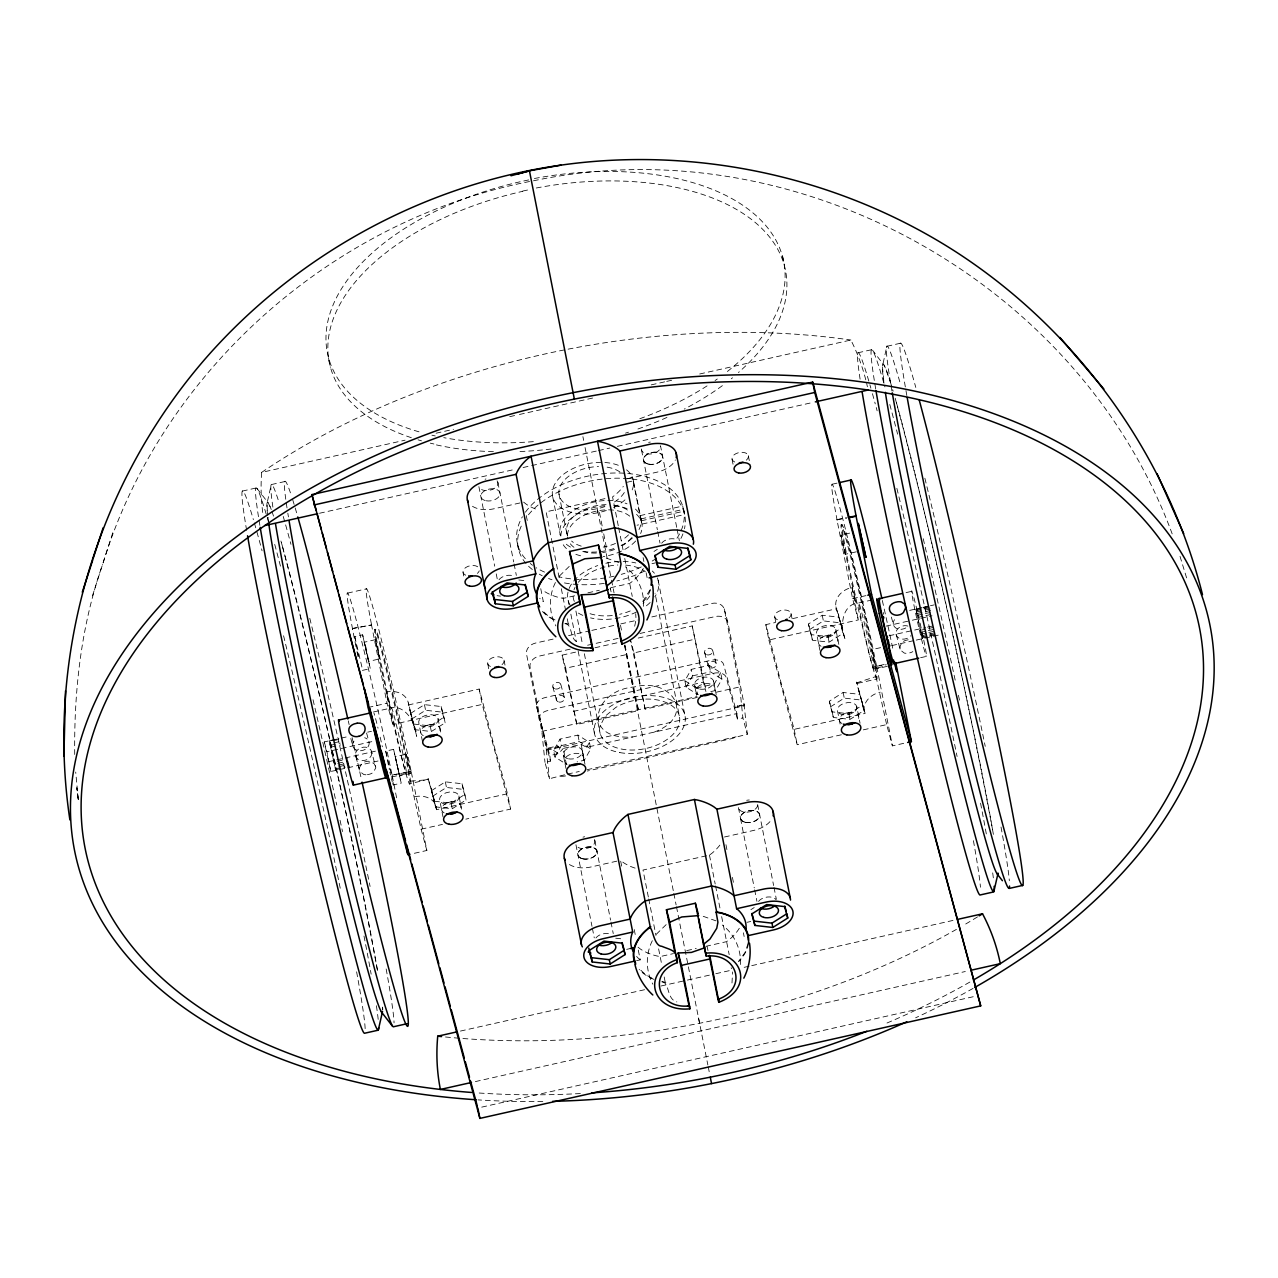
<?xml version="1.0" encoding="UTF-8"?>
<svg xmlns="http://www.w3.org/2000/svg" width="1278" height="1278" viewBox="0 0 1278 1278"><rect width="100%" height="100%" fill="white"/><g stroke="black" fill="none" stroke-linecap="round" stroke-linejoin="round"><path stroke-width="0.75" stroke-dasharray="5 3.75" d="M74.715 754.499C73.948 690.296 81.249 625.341 102.544 564.509M410.573 711.239L410.526 712.836L408.321 702.932A19.458 15.432 -15.1 0 0 386.339 692.053L392.777 724.498L482.221 704.402L510.561 809.102L465.831 819.15M431.453 788.446L431.421 790.06L428.066 778.318L436.549 809.693L507.51 793.75L510.561 809.102M643.441 606.315C644.623 591.219 637.402 575.883 625.357 566.793M740.361 964.523C741.528 949.426 734.307 934.09 722.278 925M409.966 710.025L416.708 736.352L408.321 702.932M436.549 809.693L430.862 787.248M413.513 722.118L413.401 723.476L412.842 720.664M434.408 799.325L434.296 800.699L433.737 797.887M838.847 616.619L838.288 613.807L842.937 633.409L829.118 642.163L812.425 640.278L808.431 624.015L822.249 615.261L838.943 617.162L845.285 640.07L835.94 606.858A19.458 15.432 -15.1 0 1 851.915 587.449L856.148 603.088C842.362 606.842 840.86 623.824 843.688 635.533M859.727 693.842L859.183 691.031L863.832 710.632L850.014 719.386L833.32 717.485L829.326 701.239L843.145 692.484L859.838 694.369L865.126 713.412L794.165 729.355L785.123 696.542A79.22 2.636 77.3 0 1 775.826 662.212L765.841 624.638L775.426 622.482M368.543 661.381L364.214 642.243L375.381 639.671L379.662 658.889L368.543 661.381L362.617 634.831L354.757 636.588L357.345 650.774M362.617 634.831L370.253 668.634L365.875 646.844M392.809 783.702L393.368 784.916L401.228 783.158L393.592 749.355L385.732 751.113L389.263 769.5M393.592 749.355L401.228 783.158M731.99 982.974L732.598 971.935M748.093 943.452L745.026 952.573L738.572 961.375M103.055 563.023C162.146 370.253 333.941 219.129 531.52 181.141M92.463 595.82L112.783 532.734M634.671 626.22L636.061 619.59L635.693 613.728M555.419 582.512C548.597 595.995 548.725 612.657 555.93 625.964M650.087 589.813L641.652 603.168M652.323 940.72C645.502 954.219 645.646 970.865 652.834 984.188M409.487 784.005A79.22 2.636 77.3 0 0 386.18 669.352A79.22 2.636 77.3 0 0 380.924 666.796A79.22 2.636 77.3 0 0 409.487 784.005L428.897 778.973M859.072 692.388L856.643 682.037L865.126 713.412M564.572 774.803L549.428 778.749L544.987 762.359L550.419 761.145L536.536 706.414A11.119 6.773 -11.2 0 1 545.61 697.437L710.983 660.279A11.119 6.773 -11.2 0 1 723.588 664.384L736.895 713.539L586.682 747.295L581.155 744.403L563.263 748.413L566.394 764.292L554.924 756.959L553.646 750.474L560.052 739.099L577.944 735.09L589.43 742.422L590.708 748.924L584.286 760.282L577.129 761.88M554.924 756.959L561.346 745.601L560.052 739.099M586.682 747.295L589.43 742.422M684.88 680.727L696.35 688.059L697.628 694.561L686.158 687.213L684.88 680.727L691.286 669.368L709.178 665.343L720.664 672.675L721.942 679.177L715.52 690.535L710.153 691.733M686.158 687.213L692.58 675.854L691.286 669.368M720.664 672.675L714.242 684.049L696.35 688.059M736.895 706.606L744.004 704.082L744.243 704.961L736.895 706.606L737.917 707.277L737.518 705.536M364.214 642.243L365.604 646.908M375.381 639.671L379.662 658.889M395.253 756.688L399.535 775.906L410.637 773.414L408.96 764.356L406.372 754.18L395.253 756.688L399.535 775.906M406.324 754.26L410.637 773.414M856.34 551.808L845.221 554.301L842.633 544.124L840.956 535.083L852.059 532.575M845.221 554.301L840.956 535.083M887.315 666.317L876.213 668.825L873.609 658.649L871.931 649.591L883.05 647.099M876.213 668.825L871.931 649.591M557.655 745.953L558.758 746.624L558.055 747.678L557.655 745.953L546.121 748.541L549.428 778.749M559.413 576.027L569.7 565.962M656.333 934.234L666.621 924.17M550.419 761.145L549.844 755.57L558.55 753.605L563.263 748.413M732.55 377.761L731.32 378.767M648.345 896.964L643.01 870.046L709.466 855.11L712.165 853.081A58.373 35.544 -11.2 0 0 720.233 844.614M654.001 551.441L657.307 549.348M410.637 713.38L424.456 704.641L441.15 706.526L444.025 717.166L445.143 722.789L431.325 731.527L414.631 729.642L410.637 713.38L414.631 729.642M411.756 719.003L425.574 710.264L442.268 712.15L445.143 722.789M413.513 724.019L430.207 725.904L444.025 717.166M431.533 790.603L445.351 781.848L462.045 783.749L464.92 794.373L466.039 799.996L452.22 808.75L435.51 806.865L431.533 790.603L435.51 806.865M432.635 796.226L446.469 787.472L463.163 789.373L466.039 799.996M434.408 801.226L451.102 803.127L464.92 794.373M809.549 629.639L823.367 620.9L840.061 622.785M808.431 624.015L811.306 634.655L828 636.54L841.835 627.786M830.428 706.862L844.263 698.107L860.957 700.009M829.326 701.239L832.202 711.862L848.896 713.763L862.714 705.009M750.905 909.648L754.212 907.556M744.004 704.082L747.31 734.291L735.265 737.278A11.119 6.773 -11.2 0 1 731.256 738.7L587.289 771.049M856.5 682.899L876.005 676.525L875.765 674.353A79.22 2.636 77.3 0 0 857.586 585.739A79.22 2.636 77.3 0 0 841.1 524.811A79.22 2.636 77.3 0 0 854.471 595.612L856.148 603.088M654.256 732.086C697.453 715.776 671.365 676.973 634.271 686.989C592.545 690.056 580.851 740.617 632.578 736.975M824.757 635.981L828.511 635.15M845.637 713.204L849.391 712.357M426.964 725.361L430.718 724.514M447.843 802.568L451.597 801.737M262.709 512.462A309.308 245.184 -15.1 0 1 261.639 472.397L405.062 440.175M436.086 433.21L453.53 429.296M509.73 416.66L515.545 415.35M519.427 414.487L593.088 397.937M651.221 384.87L664.8 381.818M666.733 381.387L672.548 380.077M699.689 373.991L850.876 340.028A309.308 245.184 -15.1 0 1 867.411 386.787M242.405 491.071L255.967 488.02M284.85 481.534L271.287 484.586L267.022 503.356L267.437 513.277M857.921 352.792L871.484 349.741M900.367 343.255L886.82 346.306L882.411 366.562L884.072 383.799A261.319 8.674 77.3 0 1 890.143 381.275L884.552 365.955L872.555 350.22M319.516 513.261L515.561 469.218M523.101 467.524L596.634 451.006M598.519 450.591L609.83 448.051M617.37 446.357L813.415 402.314M627.594 478.675L632.498 477.573L641.077 520.833M519.954 502.957L494.251 508.724A23.627 14.377 -11.2 0 1 471.662 505.753M627.514 478.787L656.892 472.189A23.627 14.377 -11.2 0 0 675.375 459.984M626.843 482.317L633.393 480.832L641.955 524.108M604.957 498.612L546.105 511.839L559.429 579.142M640.038 515.641L682.724 506.056L683.746 511.248L637.802 521.568M640.933 518.916L683.602 509.331L684.641 514.523L637.051 525.21M347.6 593.088L366.562 588.838M832.138 484.234L837.825 482.956M352.408 628.536L371.578 624.974L352.408 628.536L356.594 649.719M765.841 624.638L768.877 640.006L858.337 619.91L852.586 598.647L836.946 519.667L846.435 517.542M836.946 519.667L846.627 518.245M651.988 563.678L655.662 562.847M374.901 629.431L375.716 629.255M841.291 524.667L842.106 524.475M574.621 595.804L563.231 598.376L559.812 597.721A58.373 35.544 -11.2 0 1 543.533 590.851M587.912 592.832L599.318 590.26M610.708 587.704L629.687 583.439L632.386 581.41A58.373 35.544 -11.2 0 0 643.297 568.438M362.393 670.391L370.253 668.634M564.956 623.68C573.327 624.255 568.918 639.671 578.535 642.626M553.086 639.112L535.658 643.026A11.119 8.818 -15.1 0 0 526.536 654.112L541.84 731.399L544.987 762.359M568.582 635.629L589.877 630.837M591.81 630.405L618.919 624.319M620.852 623.888L638.281 619.974M651.844 616.923L711.862 603.44A11.119 8.818 -15.1 0 1 724.418 609.654L739.722 686.941L742.885 717.916L747.31 734.291M570.18 649.144L539.204 656.109A11.119 8.818 -15.1 0 0 530.066 667.196L546.345 749.403L558.758 746.624M587.608 645.23L618.584 638.281M639.895 633.489L715.408 616.523A11.119 8.818 -15.1 0 1 727.965 622.737L744.243 704.961M624.942 645.007L638.617 710.6L576.809 724.498L562.128 655.151L577.576 651.684M594.957 647.77L618.137 642.562M638.169 638.073L692.245 625.916L706.159 691.382M368.048 707.501L387.01 703.235L392.777 724.498M852.586 598.647L867.762 595.229M562.128 655.151L565.675 668.234L627.482 654.352M697.277 697.437L645.118 709.146L630.437 639.799L633.984 652.898L695.791 639.016M373.464 711.974L391.627 707.9M858.832 602.944L869.727 600.484M906.054 592.609L911.805 591.331M408.225 704.993L479.186 689.05L489.17 726.607A79.22 2.636 77.3 0 0 498.468 760.937L507.51 793.75M792.695 618.616L836.802 608.695M336.529 770.314L330.778 771.433L324.277 741.911L339.373 738.508M341.258 738.093L348.814 736.4M367.681 732.15L371.467 731.304M909.68 610.389L921.598 607.721M922.892 607.433L929.346 605.98L923.627 607.433M930.448 605.724L934.218 604.877M329.245 740.968L335.747 770.49L329.149 740.809L338.926 738.796M915.879 609.175L922.381 638.712L915.783 609.015L921.678 607.881M333.334 740.681L339.133 739.387M916.086 609.766L921.901 608.456M923.834 608.024L929.633 606.731M916.374 610.708L922.189 609.398M924.122 608.967L929.921 607.657M333.973 742.885L339.772 741.575M916.725 611.97L930.272 608.919M330.507 745.314L340.188 743.141M917.141 613.52L930.688 610.469M330.954 747.119L340.635 744.946M917.588 615.325L923.403 614.031M925.336 613.584L931.151 612.29M918.083 617.354L923.898 616.044M925.831 615.613L931.646 614.303M330.858 771.592L326.928 751.72L374.119 741.128M885.91 626.14L910.447 620.629M912.332 620.213L931.997 615.788M692.58 675.854L710.472 671.829L721.942 679.177M328.206 761.784L343.303 758.381M345.204 757.966L375.397 751.176M889.073 635.773L925.528 627.594M927.461 627.147L934.378 625.597M337.312 761.305L343.127 759.995M920.08 630.389L933.627 627.338M337.807 763.317L343.622 762.023M920.575 632.402L926.374 631.092M928.307 630.661L934.122 629.351M573.263 711.399L635.07 697.516L638.617 710.6M641.572 696.063L703.379 682.164L705.919 691.526M338.271 765.123L346.018 763.397M921.023 634.207L926.838 632.898M928.771 632.466L934.585 631.172M338.686 766.688L344.485 765.378M921.438 635.757L927.253 634.463M929.186 634.032L934.985 632.722M335.156 768.813L344.836 766.64M921.789 637.019L927.604 635.725M929.537 635.278L935.336 633.984M335.443 769.755L345.124 767.583M922.077 637.962L927.876 636.652M929.825 636.22L935.624 634.91M339.533 769.468L345.427 768.318M347.856 767.774L378.048 761.001M891.74 645.598L914.377 640.502M916.278 640.086L940.816 634.575M541.84 731.399L697.037 696.526M716.447 692.165L739.722 686.941M352.6 629.239L352.201 627.178A125.1 4.154 77.3 0 1 355.619 617.769A125.1 4.154 77.3 0 1 391.547 772.615L392.058 775.059L411.212 771.513L426.852 850.477L407.874 854.742M837.138 520.386L836.755 518.325A125.1 4.154 77.3 0 1 840.157 508.916A125.1 4.154 77.3 0 1 876.101 663.761L876.596 666.205L884.184 664.496M392.058 775.059L411.212 771.513M876.596 666.205L886.277 664.784M920.623 657.691L926.358 656.413A33.356 1.102 77.3 0 0 916.55 608.136A33.356 1.102 77.3 0 0 914.329 607.05A33.356 1.102 77.3 0 0 926.358 656.413M391.739 776.96L406.26 773.701A33.771 1.118 77.3 0 0 396.659 726.016A33.771 1.118 77.3 0 0 393.928 722.677A33.771 1.118 77.3 0 0 406.26 773.701M873.449 668.745A33.771 1.118 77.3 0 0 863.848 621.06A33.771 1.118 77.3 0 0 861.116 617.721A33.771 1.118 77.3 0 0 873.449 668.745L886.165 665.886M561.346 745.601L579.238 741.575L590.708 748.924M546.521 750.282L744.403 705.823M857.666 683.331L876.692 679.049A79.22 2.636 77.3 0 0 853.369 564.397A79.22 2.636 77.3 0 0 848.129 561.841A79.22 2.636 77.3 0 0 876.692 679.049M539.108 719.386A11.119 6.773 -11.2 0 1 548.182 710.408L713.539 673.266A11.119 6.773 -11.2 0 1 726.16 677.372L737.454 719.131L742.885 717.916M567.576 774.101L579.254 771.481M587.033 769.723L736.08 736.815M416.069 731.591C413.273 719.881 404.679 705.2 390.573 707.677L388.911 700.216A79.22 2.636 77.3 0 1 375.524 629.399A79.22 2.636 77.3 0 1 392.011 690.328A79.22 2.636 77.3 0 1 410.206 778.941L421.101 829.198L442.492 824.406M768.877 640.006L797.2 744.707L841.93 734.658M863.321 729.85L886.66 724.61L892.411 745.873L907.604 742.47M616.859 861.164L591.155 866.947A23.627 14.377 -11.2 0 1 568.566 863.96M724.434 837.01L753.796 830.396A23.627 14.377 -11.2 0 0 770.89 820.476M626.651 949.362L630.326 948.532M747.071 922.301L750.745 921.486M636.572 960.689L640.23 959.858L637.658 946.886L640.438 949.059A58.373 35.544 -11.2 0 0 656.732 955.928L660.151 956.583L673.442 953.596M686.733 950.608L696.222 948.484M705.712 946.343L726.607 941.646L729.307 939.618A58.373 35.544 -11.2 0 0 740.218 926.646M661.86 981.887C669.88 982.031 666.269 999.172 676.861 1001.936M460.431 1031.074L647.706 989.012M660.95 986.025L685.535 980.514M687.436 980.082L710.137 974.986M715.808 973.708L730.936 970.306M744.179 967.334L749.851 966.056M751.752 965.641L956.04 919.745M475.368 1081.587L965.305 971.52M481.726 1107.131L976.696 995.945M522.654 191.077L530.53 189.384M528.661 179.926L520.769 181.62A233.123 129.813 -11.4 0 0 333.398 370.604A233.027 130.1 -11.3 0 0 421.452 432.523M533.469 180.805C796.897 124.877 1080.932 283.077 1172.98 536.057M367.409 774.676L369.949 774.101A8.227 5.272 -14.2 0 0 373.288 772.359L375.812 767.774L371.435 751.049A8.339 6.614 -15.1 0 0 363.607 747.167L361.051 747.742A8.339 6.614 -15.1 0 0 355.364 754.659L359.741 771.385L363.735 774.5A8.227 5.272 -14.2 0 0 367.361 774.692M410.446 781.114L428.497 779.74M560.659 776.225L561.601 776.289A11.119 6.773 -11.2 0 0 565.898 775.858M518.82 579.988L524.22 580.595L524.779 583.487M615.724 938.196L621.124 938.803M565.132 623.472L568.95 624.207M662.036 981.68L665.87 982.415M679.289 715.664C675.774 704.402 662.819 700.136 652.163 699.258A40.592 24.713 -11.2 0 0 615.804 707.421L604.925 716.399L599.893 726.527A40.592 24.713 -11.2 0 0 600.133 733.444C603.695 744.723 616.571 748.972 627.274 749.851A40.592 24.713 -11.2 0 0 663.633 741.687C672.579 736.543 681.989 726.878 679.289 715.664L655.039 593.2M606.299 558.103L619.031 562.639M703.219 916.31L715.952 920.847M555.035 619.958L548.949 616.651L541.568 609.862M651.956 978.181L645.853 974.858L638.489 968.069M553.646 750.474L558.55 753.605M523.613 502.126L526.392 504.315A58.373 35.544 -11.2 0 0 536.664 509.395M640.23 959.858L638.92 958.82A58.389 35.544 -11.2 0 1 635.597 955.209M257.038 488.5L268.316 503.005L270.904 508.596M324.277 741.911L326.928 751.72M354.757 636.588L362.009 667.451M385.732 751.113L392.458 779.117M731.16 967.75L731.511 968.724M1180.025 556.377L1187.438 580.643M890.143 381.275L893.13 391.148M907.891 626.108A8.339 6.614 -15.1 0 0 904.153 625.725L901.597 626.3A8.339 6.614 -15.1 0 0 895.91 633.217L900.287 649.943L904.281 653.058A8.227 5.272 -14.2 0 0 907.907 653.25L910.511 652.675A8.227 5.272 -14.2 0 0 912.827 651.604M891.357 617.082L893.657 625.437A8.339 6.614 -15.1 0 0 901.485 629.303L904.025 628.744A8.339 6.614 -15.1 0 0 907.3 626.795M896.006 634.255L896.309 635.246A8.339 6.614 -15.1 0 0 904.137 639.128L906.677 638.553A8.339 6.614 -15.1 0 0 910.799 635.725M350.811 738.508L353.111 746.863A8.339 6.614 -15.1 0 0 360.939 750.745L363.479 750.17A8.339 6.614 -15.1 0 0 369.182 743.253L368.767 741.224A8.339 6.614 -15.1 0 0 364.677 737.726M375.716 766.768L374.214 763.877L371.211 761.848A8.227 7.46 -16.7 0 0 367.473 761.273L364.869 761.848A8.227 7.46 -16.7 0 0 361.642 764.004L359.709 767.135L359.453 770.41M355.46 755.697L355.763 756.688A8.339 6.614 -15.1 0 0 363.591 760.554L366.131 759.995A8.339 6.614 -15.1 0 0 371.834 753.077L371.722 752.039M895.191 398.241C933.371 540.818 965.545 685.056 992.655 830.141M281.384 542.607L282.262 545.77M282.694 547.367C319.452 687.628 351.466 829.214 377.713 971.823A261.319 8.674 77.3 0 0 280.936 541.025M876.005 676.525L886.66 724.61M835.94 606.858L838.176 615.165M724.195 608.823L727.741 621.907M712.645 650.39L716.191 663.474M704.673 652.834L708.22 665.918M611.108 591.81L610.149 588.263L611.076 592.305M560.834 684.481L564.381 697.58M552.879 686.941L556.409 700.024M536.536 706.414L549.844 755.57M546.121 748.541L546.345 749.403M386.339 692.053L390.573 707.677M421.101 829.198L426.852 850.477M366.578 733.013L369.07 742.214M391.435 778.621L392.202 781.577M389.902 772.279L390.541 774.979M707.053 946.487L707.996 950.512M357.648 652.147L358.607 656.397M411.021 770.794L410.526 768.35A125.1 4.154 77.3 0 0 374.598 613.504A125.1 4.154 77.3 0 0 371.179 622.929L371.578 624.974M582.912 436.645L583.647 440.383M585.068 447.556L597.88 511.663M876.788 666.908L892.411 745.873M851.915 587.449L858.337 619.91M782.599 256.191L784.42 265.377M840.125 724.099L837.505 710.903A9.873 6.007 -11.2 0 1 843.72 703.475L847.474 702.628A9.873 6.007 -11.2 0 1 856.755 706.59L860.062 723.236M819.917 650.342L816.626 633.696A9.873 6.007 -11.2 0 1 822.824 626.252L826.578 625.405A9.873 6.007 -11.2 0 1 835.86 629.367L839.502 647.754M848.896 713.763L850.014 719.386M843.145 692.484L844.263 698.107M828 636.54L829.118 642.163M822.249 615.261L823.367 620.9M832.202 711.862L833.32 717.485M811.306 634.655L812.425 640.278M791.002 613.392L792.711 622.051M748.333 455.687L750.042 464.329M774.74 617.05L776.449 625.693M794.165 729.355L797.2 744.707M732.07 459.329L733.444 466.262M757.662 804.613L773.621 885.526M774.005 887.443L776.289 898.977M713.539 681.062L716.543 696.206M738.428 807.584L740.489 817.968M740.553 818.623L754.26 887.859M754.643 889.776L756.927 901.325M709.178 665.343L710.472 671.829M676.701 527.303L660.518 445.814A9.729 5.927 -11.2 0 1 651.7 453.85A9.729 5.927 -11.2 0 1 641.412 448.993M677.084 529.236L679.369 540.77M692.245 625.916L703.379 682.164M694.561 685.327L696.542 695.28M725.952 844.694L727.086 850.461M732.422 877.379L733.572 883.162M743.397 932.812L744.131 936.518M641.54 450.08L657.355 529.651M657.723 531.568L660.007 543.102M658.154 580.308L684.72 714.45M709.466 855.11L715.185 883.961M715.568 885.878L720.137 908.962M721.655 916.645L729.179 954.634M643.122 557.639L643.888 561.489M646.125 572.752L647.227 578.311M618.264 525.753L612.561 496.902L615.261 494.874A58.373 35.544 -11.2 0 0 623.329 486.407M618.648 527.67L623.217 550.754M624.75 558.438L632.259 596.427M633.984 652.898L645.118 709.146M599.462 512.414L602.289 526.68M603.711 533.821L607.002 550.483M624.702 645.15L635.07 697.516M698.523 1017.879L707.852 1064.957M708.22 1066.826L709.705 1074.287M597.673 510.721L611.14 578.247M611.539 580.196L614.047 592.912M620.485 625.198L621.635 630.981M624.527 645.422L673.442 891.485M673.826 893.386L676.11 904.904M676.477 906.741L699.577 1023.279M648.729 898.897L655.949 935.432M658.617 948.883L661.621 963.995M664.193 976.983L665.279 982.542M558.997 494.075L567.895 539.012M575.899 610.98L582.433 644.032M584.365 653.745L600.133 733.444M552.799 497.206L560.339 535.29A41.136 25.049 -11.2 0 1 580.595 506.599A41.136 25.049 -11.2 0 1 627.019 503.82M621.667 866.117L620.533 860.35L623.313 862.522A58.373 35.544 -11.2 0 0 636.524 868.561M634.239 929.569L635.757 937.269M568.167 600.532L568.934 604.414M570.851 614.143L576.25 641.348M578.167 651.077L594.717 734.658M561.33 588.759L565.435 609.494M567.272 618.776L568.375 624.335M581.155 744.403L584.286 760.282M582.305 750.809L585.308 765.953M565.675 668.234L576.809 724.498M577.944 735.09L579.238 741.575M594.845 840.509L610.58 920.128M610.964 922.061L613.248 933.595M526.28 515.593L527.431 521.36M540.754 588.663L543.326 601.65L542 600.612A58.389 35.544 -11.2 0 1 539.699 598.248M563.326 755.074L565.978 768.477M517.702 544.859L518.74 550.051M575.947 844.758L591.986 926.326M592.369 928.243L594.27 937.86M497.861 482.349L513.676 561.921M514.06 563.854L516.344 575.388M478.883 486.614L494.698 566.186M496.231 573.886L497.749 581.57M504.027 660.167L505.737 668.809M487.749 663.809L489.123 670.742M463.051 572.528L463.738 575.995M479.186 689.05L482.221 704.402M462.045 783.749L463.163 789.373M441.15 706.526L442.268 712.15M443.019 816.93L439.712 800.268A9.873 6.007 -11.2 0 1 445.926 792.839L449.68 791.993A9.873 6.007 -11.2 0 1 458.962 795.954L461.582 809.15M422.459 741.448L418.817 723.06A9.873 6.007 -11.2 0 1 425.031 715.616L428.785 714.769A9.873 6.007 -11.2 0 1 438.066 718.731L441.373 735.393M451.102 803.127L452.22 808.75M445.351 781.848L446.469 787.472M430.207 725.904L431.325 731.527M424.456 704.641L425.574 710.264M328.558 358.191L330.379 367.393M371.387 624.271L387.01 703.235M392.234 775.762L396.819 798.878M356.977 651.636L358.128 657.419M392.985 781.96L393.368 784.916M268.556 522.079L267.917 517.382A261.319 8.674 77.3 0 0 268.332 520.434M78.309 799.565L75.706 772.072M78.262 799.373L76.728 787.727L78.166 799.293M900 648.984L900.255 645.694L902.188 642.562A8.227 7.46 -16.7 0 1 905.415 640.422L907.971 639.847A8.227 7.46 -16.8 0 1 910.543 640.038M736.895 713.539L737.454 719.131M893.354 624.431L893.258 623.408A8.339 6.614 -15.1 0 1 895.67 618.44M352.808 745.873L352.712 744.834A8.339 6.614 -15.1 0 1 355.124 739.866M382.649 1007.767L382.681 1009.924A261.319 8.674 77.3 0 0 382.601 1006.904M969.874 982.047A567.991 345.763 -11.2 0 1 885.127 1023.806M580.372 1093.553A567.991 345.763 -11.2 0 1 476.886 1092.866M973.053 988.405A578.758 352.329 -11.2 0 1 915.639 1017.783M542.799 1101.508A578.758 352.329 -11.2 0 1 478.036 1099.879M977.51 916.901A564.109 343.415 -11.2 0 1 962.701 925.767M956.439 929.362A564.109 343.415 -11.2 0 1 443.546 1036.793M261.639 472.397A564.109 343.415 -11.2 0 1 850.876 340.028M533.341 441.645A233.027 130.1 -11.3 0 1 443.754 437.651M435.255 435.942A233.027 130.1 -11.3 0 1 431.916 435.191M534.412 178.505A233.043 130.436 -11.4 0 1 760.474 219.784A233.043 130.436 -11.4 0 1 727.006 371.77M717.277 379.007A233.043 130.436 -11.4 0 1 715.057 380.556M707.069 385.892A233.043 130.436 -11.4 0 1 639.831 418.721M433.897 443.993A233.235 129.573 -11.4 0 1 430.303 443.146M421.484 440.83A233.235 129.573 -11.4 0 1 418.05 439.824M411.324 437.699A233.235 129.573 -11.4 0 1 336.098 311.944A233.235 129.573 -11.4 0 1 522.718 191.317M551.137 449.009A232.564 129.749 -11.4 0 1 518.165 451.597M493.42 451.693A232.564 129.749 -11.4 0 1 434.887 444.568M722.374 385.652A232.532 129.893 -11.4 0 1 684.257 409.088M666.956 417.427A232.532 129.893 -11.4 0 1 637.259 429.232M628.472 432.188A232.532 129.893 -11.4 0 1 625.517 433.13M536.297 187.994A233.155 130.052 -11.4 0 1 758.797 225.583A233.155 130.052 -11.4 0 1 738.412 372.537M414.679 796.753A19.458 15.432 -15.1 0 1 436.645 807.632M373.911 712.98A33.771 1.118 77.3 0 1 374.63 715.217M375.572 718.587A33.771 1.118 77.3 0 1 378.032 728.204M380.173 737.166A33.771 1.118 77.3 0 1 382.362 746.799M423.242 735.649A9.873 6.007 -11.2 0 1 422.842 727.693A9.873 6.007 -11.2 0 1 435.542 724.834A9.873 6.007 -11.2 0 1 439.249 732.054M444.137 812.872A9.873 6.007 -11.2 0 1 444.169 804.565A9.873 6.007 -11.2 0 1 457.46 802.392A9.873 6.007 -11.2 0 1 459.185 810.428M458.962 795.954A9.873 6.007 -11.2 0 1 452.763 803.383L449.009 804.229A9.873 6.007 -11.2 0 1 439.712 800.268M438.066 718.731A9.873 6.007 -11.2 0 1 431.868 726.176L428.114 727.006A9.873 6.007 -11.2 0 1 418.817 723.06M882.331 600.516A125.1 4.154 77.3 0 1 893.274 650.869M864.263 711.574A19.458 15.432 -15.1 0 1 880.238 692.165M821.051 646.285A9.873 6.007 -11.2 0 1 820.652 638.329A9.873 6.007 -11.2 0 1 833.336 635.47A9.873 6.007 -11.2 0 1 837.042 642.69M841.93 723.508A9.873 6.007 -11.2 0 1 841.739 715.376A9.873 6.007 -11.2 0 1 854.726 712.836A9.873 6.007 -11.2 0 1 857.522 720.457M856.755 706.59A9.873 6.007 -11.2 0 1 850.557 714.019L846.803 714.865A9.873 6.007 -11.2 0 1 837.505 710.903M835.86 629.367A9.873 6.007 -11.2 0 1 829.662 636.795L825.907 637.642A9.873 6.007 -11.2 0 1 816.626 633.696M698.315 694.641A9.729 5.927 -11.2 0 1 698.123 686.606A9.729 5.927 -11.2 0 1 710.951 684.129A9.729 5.927 -11.2 0 1 713.651 691.67M567.081 764.388A9.729 5.927 -11.2 0 1 567.097 756.177A9.729 5.927 -11.2 0 1 580.212 754.052A9.729 5.927 -11.2 0 1 581.905 761.976M657.323 577.912A46.152 28.1 -11.2 0 1 654.847 596.826M650.167 602.481A46.152 28.1 -11.2 0 1 645.071 606.81M636.556 611.954A46.152 28.1 -11.2 0 1 590.5 617.881M582.848 615.389A46.152 28.1 -11.2 0 1 576.554 611.874M570.244 605.309A46.152 28.1 -11.2 0 1 597.753 565.563M605.82 563.263A46.152 28.1 -11.2 0 1 635.821 562.959M652.291 571.026A46.152 28.1 -11.2 0 1 654.4 573.231M649.815 596.043A40.592 24.713 -11.2 0 1 643.122 603.36M630.262 610.932A40.592 24.713 -11.2 0 1 619.622 614.303M612.306 615.533A40.592 24.713 -11.2 0 1 589.749 613.6M574.317 601.427A40.592 24.713 -11.2 0 1 573.071 594.813M573.982 589.893A40.592 24.713 -11.2 0 1 575.036 587.353M578.359 582.273A40.592 24.713 -11.2 0 1 617.833 565.004M625.597 565.116A40.592 24.713 -11.2 0 1 645.342 571.554M758.589 901.389A9.729 5.927 -11.2 0 1 767.631 896.996A9.729 5.927 -11.2 0 1 776.129 899.76M595.947 937.94A9.729 5.927 -11.2 0 1 611.299 934.49M748.445 943.42A58.373 35.544 -11.2 0 1 738.86 961.455M653.969 979.395A58.373 35.544 -11.2 0 1 639.176 969.443M500.513 596.107A23.627 14.377 -11.2 0 1 497.11 595.66M499.027 579.717A9.729 5.927 -11.2 0 1 514.379 576.266M661.684 543.182A9.729 5.927 -11.2 0 1 677.036 539.731M650.438 589.813A58.373 35.544 -11.2 0 1 641.939 603.248M553.486 619.59A58.373 35.544 -11.2 0 1 541.249 609.989M497.078 480.863A9.729 5.927 -11.2 0 1 491.631 489.73A9.729 5.927 -11.2 0 1 479.058 487.126M485.129 479.25A9.729 5.927 -11.2 0 1 485.975 478.978M648.633 442.444A9.729 5.927 -11.2 0 1 650.326 442.06M594.398 839.518A9.681 5.895 -11.2 0 1 588.215 847.985A9.681 5.895 -11.2 0 1 576.138 845.253M583.008 837.154A9.681 5.895 -11.2 0 1 584.717 836.77M757.662 805.156A9.745 5.927 -11.2 0 1 747.215 812.169A9.745 5.927 -11.2 0 1 738.508 806.482M746.687 800.316A9.745 5.927 -11.2 0 1 749.307 799.996M479.234 570.803A8.339 5.08 -11.2 0 1 477.349 573.359M465.719 575.212A8.339 5.08 -11.2 0 1 465.623 567.592A8.339 5.08 -11.2 0 1 477.812 566.825M490.417 666.493A8.339 5.08 -11.2 0 1 489.73 659.336A8.339 5.08 -11.2 0 1 501.359 657.483A8.339 5.08 -11.2 0 1 502.046 664.64M777.391 619.734A8.339 5.08 -11.2 0 1 776.72 612.561A8.339 5.08 -11.2 0 1 788.35 610.708A8.339 5.08 -11.2 0 1 789.021 617.881M734.722 462.013A8.339 5.08 -11.2 0 1 734.051 454.856A8.339 5.08 -11.2 0 1 745.681 453.003A8.339 5.08 -11.2 0 1 746.352 460.16M525.418 512.174A84.859 51.663 -11.2 0 1 637.115 474.745A84.859 51.663 -11.2 0 1 676.222 539.364M656.397 558.342A84.859 51.663 -11.2 0 1 649.703 562.528M641.284 566.921A84.859 51.663 -11.2 0 1 621.252 574.365M614.095 576.186A84.859 51.663 -11.2 0 1 559.109 576.841M544.54 572.097A84.859 51.663 -11.2 0 1 536.217 567.767M532.527 565.259A84.859 51.663 -11.2 0 1 530.274 563.486M525.322 558.694A84.859 51.663 -11.2 0 1 522.414 516.743M635.454 509.075A41.136 25.049 -11.2 0 1 638.393 530.737M632.498 537.926A41.136 25.049 -11.2 0 1 620.661 545.786M613.855 548.566A41.136 25.049 -11.2 0 1 583.982 551.473M570.467 547.064A41.136 25.049 -11.2 0 1 563.694 541.6M626.571 469.841A41.136 25.049 -11.2 0 1 630.853 492.653M624.974 499.858A41.136 25.049 -11.2 0 1 613.12 507.717M606.315 510.481A41.136 25.049 -11.2 0 1 552.879 488.739A41.136 25.049 -11.2 0 1 618.584 465.384M628.536 534.827A34.442 20.975 -11.2 0 1 621.332 540.466M615.501 543.454A34.442 20.975 -11.2 0 1 603.216 547.08M581.218 546.137A34.442 20.975 -11.2 0 1 571.586 541.057M567.608 535.849A34.442 20.975 -11.2 0 1 606.06 504.65M614.654 505.241A34.442 20.975 -11.2 0 1 628.712 510.96M624.319 492.525A34.442 20.975 -11.2 0 1 613.791 502.398M604.909 506.583A34.442 20.975 -11.2 0 1 559.045 494.41A34.442 20.975 -11.2 0 1 598.535 466.566M607.114 467.157A34.442 20.975 -11.2 0 1 621.172 472.892M631.62 537.639A34.442 20.975 -11.2 0 1 623.041 545.243M614.542 549.46A34.442 20.975 -11.2 0 1 602.625 552.543M596.363 553.07A34.442 20.975 -11.2 0 1 581.059 550.946M573.934 547.303A34.442 20.975 -11.2 0 1 568.502 540.77M567.448 535.274A34.442 20.975 -11.2 0 1 593.104 511.919A34.442 20.975 -11.2 0 1 631.108 517.366M636.556 514.347A41.136 25.049 -11.2 0 1 640.613 533.549M635.645 541.025A41.136 25.049 -11.2 0 1 603.104 556.601M580.611 555.786A41.136 25.049 -11.2 0 1 574.03 553.534M566.442 548.613A41.136 25.049 -11.2 0 1 562.096 542.575M560.834 536.009A41.136 25.049 -11.2 0 1 607.306 505.657M613.68 505.784A41.136 25.049 -11.2 0 1 628.217 509.075M528.437 514.778A84.859 51.663 -11.2 0 1 628.536 478.659A84.859 51.663 -11.2 0 1 684.465 528.757M682.931 533.869A84.859 51.663 -11.2 0 1 680.599 539.06M644.064 571.282A84.859 51.663 -11.2 0 1 616.827 580.979M604.27 583.375A84.859 51.663 -11.2 0 1 562.879 582.624M551.968 579.733A84.859 51.663 -11.2 0 1 548.581 578.519M542.223 575.739A84.859 51.663 -11.2 0 1 539.284 574.173M532.351 569.541A84.859 51.663 -11.2 0 1 521.648 525.29M875.718 389.071A277.997 9.234 77.3 0 1 884.935 386.914M889.792 404.471A277.997 9.234 77.3 0 1 897.619 434.169M923.227 538.709A277.997 9.234 77.3 0 1 955.593 682.005M958.436 695.264A277.997 9.234 77.3 0 1 959.698 701.159M980.561 803.191A277.997 9.234 77.3 0 1 986.344 834.119M992.686 872.89A277.997 9.234 77.3 0 1 993.725 881.309M896.453 402.746A261.319 8.674 77.3 0 1 993.805 836.946M891.948 390.972A277.997 9.234 77.3 0 1 900.798 385.317M924.873 478.228A277.997 9.234 77.3 0 1 985.226 746.336M1001.025 827.058A277.997 9.234 77.3 0 1 1009.332 880.75M906.837 395.541A277.997 9.234 77.3 0 1 915.799 387.442M860.094 379.183A277.997 9.234 77.3 0 1 870.877 388.161M872.443 393.688A277.997 9.234 77.3 0 1 875.254 403.896M876.245 407.522A277.997 9.234 77.3 0 1 877.139 410.829M896.868 488.324A277.997 9.234 77.3 0 1 957.094 756.512M973.421 840.684A277.997 9.234 77.3 0 1 980.45 887.236M883.306 612.545A33.356 1.102 77.3 0 1 883.721 614.255M272.885 507.142A277.997 9.234 77.3 0 1 279.083 502.637M283.237 516.472A277.997 9.234 77.3 0 1 290.953 544.316M309.787 618.312A277.997 9.234 77.3 0 1 370.093 886.453M386.164 968.948A277.997 9.234 77.3 0 1 394.039 1022.879M267.661 515.242A261.319 8.674 77.3 0 1 271.255 509.539M272.022 511.679A261.319 8.674 77.3 0 1 273.524 516.12M259.865 525.354A277.997 9.234 77.3 0 1 268.396 521.632M274.722 544.396A277.997 9.234 77.3 0 1 281.16 568.822M313.03 699.721A277.997 9.234 77.3 0 1 336.753 805.06M340.06 820.284A277.997 9.234 77.3 0 1 342.504 831.579M363.99 935.991A277.997 9.234 77.3 0 1 371.147 974.171M376.403 1005.738A277.997 9.234 77.3 0 1 378.208 1019.588M246.638 530.402A277.997 9.234 77.3 0 1 253.379 519.635M254.354 522.958A277.997 9.234 77.3 0 1 255.872 528.245M256.926 531.967A277.997 9.234 77.3 0 1 262.07 550.802M283.572 635.773A277.997 9.234 77.3 0 1 340.827 891.101M356.61 971.823A277.997 9.234 77.3 0 1 365.157 1030.803M288.429 516.919A277.997 9.234 77.3 0 1 287.822 513.165M287.007 507.925A277.997 9.234 77.3 0 1 291.48 495.96M292.646 499.602A277.997 9.234 77.3 0 1 297.295 515.146M348.287 720.872A277.997 9.234 77.3 0 1 349.134 724.594M352.105 737.662A277.997 9.234 77.3 0 1 361.642 780.331M841.164 624.447L841.723 627.242L841.164 624.447M862.059 701.654L862.618 704.466L862.059 701.654M710.728 667.963A4.169 3.307 -15.1 0 0 716.271 663.777A4.169 3.307 -15.1 0 0 709.609 662.339A4.169 3.307 -15.1 0 0 710.728 667.963M707.181 654.879A4.169 3.307 -15.1 0 0 712.725 650.694A4.169 3.307 -15.1 0 0 706.063 649.256A4.169 3.307 -15.1 0 0 707.181 654.879M558.917 702.069A4.169 3.307 -15.1 0 0 564.461 697.884A4.169 3.307 -15.1 0 0 557.799 696.446A4.169 3.307 -15.1 0 0 558.917 702.069M555.371 688.986A4.169 3.307 -15.1 0 0 560.914 684.8A4.169 3.307 -15.1 0 0 554.269 683.363A4.169 3.307 -15.1 0 0 555.371 688.986M568.55 758.828A9.729 5.927 -11.2 0 0 582.417 751.384A9.729 5.927 -11.2 0 0 567.496 748.604A9.729 5.927 -11.2 0 0 568.55 758.828M699.785 689.082A9.729 5.927 -11.2 0 0 713.651 681.637A9.729 5.927 -11.2 0 0 698.731 678.858A9.729 5.927 -11.2 0 0 699.785 689.082M619.814 752.582A46.152 28.1 -11.2 0 0 685.2 716.926A46.152 28.1 -11.2 0 0 614.143 704.162A46.152 28.1 -11.2 0 0 619.814 752.582M744.85 822.185A9.729 5.927 -11.2 0 0 759.643 815.604A9.729 5.927 -11.2 0 0 745.633 811.706A9.729 5.927 -11.2 0 0 744.85 822.185M745.713 822.361A9.745 5.927 -11.2 0 0 759.723 814.997A9.745 5.927 -11.2 0 0 744.866 812.089A9.745 5.927 -11.2 0 0 745.713 822.361M582.193 858.72A9.729 5.927 -11.2 0 0 597.002 852.138A9.729 5.927 -11.2 0 0 582.992 848.257A9.729 5.927 -11.2 0 0 582.193 858.72M647.93 463.962A9.729 5.927 -11.2 0 0 662.739 457.396A9.729 5.927 -11.2 0 0 648.729 453.498A9.729 5.927 -11.2 0 0 647.93 463.962M486.231 500.784A9.729 5.927 -11.2 0 0 500.017 493.26A9.729 5.927 -11.2 0 0 485.033 490.576A9.729 5.927 -11.2 0 0 486.231 500.784M648.889 464.233A9.729 5.927 -11.2 0 0 662.675 456.725A9.729 5.927 -11.2 0 0 647.69 454.025A9.729 5.927 -11.2 0 0 648.889 464.233M583.279 858.896A9.681 5.895 -11.2 0 0 597.002 851.42A9.681 5.895 -11.2 0 0 582.081 848.736A9.681 5.895 -11.2 0 0 583.279 858.896"/><path stroke-width="1.5" d="M69.891 819.917C45.177 655.039 97.543 481.534 207.387 356.37C298.014 253.699 425.207 184.256 560.962 165.134C697.309 145.82 839.662 177.211 955.497 251.59C1076.715 329.948 1167.309 454.473 1202.502 594.637M63.9 756.368L65.529 690.871M651.189 585.228C653.569 567.272 634.735 555.962 619.207 553.901L621.012 563.965L619.846 570.084L613.089 580.803L606.587 586.171L609.366 597.944C640.022 594.11 651.812 630.166 621.06 641.173L621.859 644.112C658.713 630.15 645.566 591.187 608.584 595.005M748.237 940.017C747.949 923.531 730.553 914.313 716.111 912.125L717.916 922.189L716.75 928.291L709.993 939.026L703.507 944.378L706.287 956.152C736.943 952.318 748.716 988.389 717.98 999.38L718.779 1002.319C755.649 988.325 742.438 949.171 705.488 953.212M998.07 873.114L993.789 891.9L980.242 894.935A277.997 9.234 77.3 0 1 927.445 701.542A277.997 9.234 77.3 0 1 862.155 392.122M382.553 1011.393L378.272 1030.18L364.709 1033.215A277.997 9.234 77.3 0 1 313.046 844.582A277.997 9.234 77.3 0 1 247.549 535.738M82.287 592.193L92.719 560.115M93.054 558.805L103.151 527.782M536.185 593.072A58.389 35.544 -11.2 0 1 535.147 575.324L535.801 573.838L516.088 474.314L517.446 471.215A58.373 35.544 -11.2 0 1 528.357 458.227L531.057 456.214L553.326 568.71L550.626 570.739A58.373 35.544 -11.2 0 0 538.773 606.044M646.908 619.958C652.163 609.191 654.448 596.89 652.579 585.005M633.105 951.279A58.389 35.544 -11.2 0 1 632.067 933.531L632.706 932.045L613.009 832.537L614.351 829.422A58.373 35.544 -11.2 0 1 625.261 816.45L627.961 814.421L694.417 799.485L697.836 800.14A58.373 35.544 -11.2 0 1 714.13 807.009L716.91 809.198L736.607 908.706L737.933 909.744A58.389 35.544 -11.2 0 1 745.873 930.448M743.828 978.165C749.084 967.398 751.368 955.097 749.499 943.212M601.794 557.384L584.861 558.758L572.768 564.045L580.452 604.446C549.716 615.437 561.505 651.492 592.145 647.658L592.944 650.614C555.962 654.416 542.815 615.469 579.669 601.491L569.525 551.505L598.439 545.019L601.315 555.611M669.688 922.269L681.781 916.965L698.699 915.591M577.672 592.657C565.531 591.331 553.406 581.65 553.901 568.582C542.671 576.282 532.495 591.075 538.709 604.941M676.573 959.714C639.735 973.676 652.866 1012.639 689.864 1008.821L689.066 1005.882C658.41 1009.716 646.62 973.644 677.372 962.654C676.845 949.794 672.244 950.624 661.812 946.311C652.291 945.896 652.994 921.342 647.547 928.946A58.373 35.544 -11.2 0 0 635.677 964.267M650.821 926.79C639.591 934.442 629.399 949.378 635.629 963.149M492.381 591.794L494.442 599.43L512.43 601.475L527.319 592.049L525.242 584.413M528.165 596.379L525.066 584.925L507.094 582.896L492.206 592.305L495.305 603.759L513.277 605.788L528.165 596.379L527.319 592.049M655.023 555.259L657.1 562.895L675.072 564.924L689.96 555.515L687.899 547.879M690.823 559.844L687.724 548.39L669.736 546.345L654.847 555.77L657.946 567.224L675.934 569.253L690.823 559.844L689.96 555.515M588.775 948.1L591.363 957.653L609.334 959.682L624.223 950.257L622.162 942.621M625.086 954.586L621.987 943.132L603.999 941.103L589.11 950.528L592.209 961.967L610.197 964.011L625.086 954.586L624.511 951.711M751.943 913.466L754.004 921.103L771.992 923.147L786.865 913.722L787.727 918.051L772.839 927.461L754.867 925.432L751.768 913.978L766.64 904.568L784.628 906.597L787.727 918.051M718.779 1002.319L719.035 999.731M608.04 589.509L594.462 594.222L581.234 594.765L592.145 647.658M704.945 947.733L691.366 952.43L678.139 952.973L689.066 1005.882M358.91 736.288L357.121 736.623A8.227 7.46 -16.8 0 1 353.287 736.08C348.798 734.722 346.977 728.284 351.242 725.553A8.227 5.272 -14.3 0 1 354.581 723.811L357.121 723.236M358.942 736.272L359.661 736.064A8.227 7.46 -16.8 0 0 362.888 733.907C366.355 730.968 365.859 724.211 360.811 723.412A8.227 5.272 -14.3 0 0 357.169 723.22M433.801 735.904L430.031 736.751M454.68 813.127L450.926 813.974M831.595 646.54L827.84 647.387M852.474 723.763L848.72 724.594M510.992 175.773L529.443 170.821L560.962 165.134M516.552 174.319L529.507 170.885M311.88 494.602L812.696 382.09L980.705 1005.882L479.889 1118.394L311.88 494.602L316.049 509.986M313.941 504.986L814.741 392.474L980.705 1005.882M264.834 525.546L317.631 513.692M815.3 401.883L868.081 390.03M516.088 474.314L486.726 480.911A23.627 14.377 -11.2 0 0 468.307 502.11M651.524 585.212A58.373 35.544 -11.2 0 0 623.201 554.428L619.782 553.773L597.513 441.277L600.932 441.932A58.373 35.544 -11.2 0 1 617.21 448.802L619.99 450.974L649.368 444.377A23.627 14.377 -11.2 0 1 676.206 457.652M839.726 482.541L851.116 479.969M535.801 573.838L506.423 580.436A23.627 14.377 -11.2 0 0 487.142 599.526A23.627 14.377 -11.2 0 0 513.948 608.248L537.814 602.881M619.99 450.974L639.703 550.499L669.065 543.901A23.627 14.377 -11.2 0 1 695.871 552.623A23.627 14.377 -11.2 0 1 676.589 571.713L649.064 577.896M848.336 517.111L856.116 516.12L848.528 517.814M581.234 594.765L584.573 607.13L613.488 600.644L621.763 642.77M867.762 595.229L871.564 594.382L911.39 741.623L907.604 742.47M338.718 720.073L369.342 713.188M879.264 598.631L902.236 593.471M353.287 785.155L385.812 777.839M893.833 663.713L918.706 658.122M613.009 832.537L583.631 839.135A23.627 14.377 -11.2 0 0 565.227 860.318M716.91 809.198L746.272 802.584A23.627 14.377 -11.2 0 1 773.11 815.875M674.592 950.88L666.445 909.728L695.36 903.226L698.219 913.834M716.111 912.125L720.121 912.636A58.373 35.544 -11.2 0 1 748.445 943.42M632.706 932.045L603.328 938.643A23.627 14.377 -11.2 0 0 584.062 957.733A23.627 14.377 -11.2 0 0 610.852 966.456L634.735 961.104M736.607 908.706L765.985 902.108A23.627 14.377 -11.2 0 1 792.791 910.847A23.627 14.377 -11.2 0 1 773.509 929.921L747.806 935.704M630.326 948.532L634 947.701M407.155 1023.694L393.608 1026.729A277.997 9.234 77.3 0 1 340.811 833.32A277.997 9.234 77.3 0 1 275.521 523.9M1009.125 888.45L1022.672 885.414M678.139 952.973L681.494 965.353L710.408 958.851L718.555 1000.003M471.486 1082.466L440.383 1089.447A287.103 227.564 -15.1 0 1 437.731 1036.186L456.645 1031.937M957.941 919.313L982.526 913.786A287.103 227.564 -15.1 0 1 1000.307 963.66L971.136 970.21M592.944 650.614L592.72 648.281L590.612 647.898M689.864 1008.821L689.641 1006.505L687.532 1006.105M639.703 550.499L641.013 551.537A58.389 35.544 -11.2 0 1 649.128 570.707M555.882 636.764C547.112 628.568 540.674 617.913 538.006 606.171M652.802 994.987C644.016 986.792 637.594 976.136 634.926 964.379M1103.872 388.991L1059.925 337.472M996.776 873.465L1002.415 880.718M381.259 1011.745L392.522 1026.266M539.092 605.948L539.699 606.89M889.839 646.013L889.264 644.336M349.293 767.455L348.718 765.778M1183.7 533.645L1157.085 473.755M883.354 616.491L883.849 618.009M784.804 906.086L786.353 911.821M612.529 597.098L613.488 600.644M709.45 955.321L710.408 958.851M569.525 551.505L572.879 563.886M666.445 909.728L669.784 922.093M579.669 601.491L580.452 604.446M317.088 513.82L321.241 529.204M322.296 533.054L326.449 548.438M327.488 552.288L332.695 571.522M333.734 575.356L337.887 590.74M338.942 594.589L346.737 623.44M347.776 627.274L363.383 684.96M364.422 688.81L368.591 704.194M369.63 708.044L380.029 746.496M381.068 750.346L385.237 765.73M386.276 769.58L391.483 788.814M392.522 792.648L405.525 840.732M406.564 844.566L410.733 859.95M411.772 863.8L422.171 902.252M423.21 906.102L427.379 921.486M428.418 925.336L438.817 963.788M439.856 967.638L444.025 983.022M445.064 986.872L450.271 1006.09M451.31 1009.94L464.313 1058.008M465.352 1061.858L469.521 1077.242M470.56 1081.092L477.317 1106.093M888.913 643.074L888.034 639.703M348.367 764.516L347.488 761.145M894.057 661.86L896.884 671.797L895.255 662.451M887.188 636.204L887.539 637.69M346.642 757.63L346.993 759.132M709.354 956.455L717.98 999.38M612.434 598.232L621.06 641.173M706.287 956.152L699.769 924.569M609.366 597.944L608.392 593.503M677.372 962.654L669.64 922.381M607.609 589.925L602.769 565.755M574.365 399.119L529.443 170.821M710.264 1077.162L711.542 1083.6M895.766 662.659L911.39 741.623M855.925 515.417L871.564 594.382M812.696 382.09L814.741 392.474M773.078 811.322L790.219 897.859M771.992 923.147L772.839 927.461M676.174 453.115L693.299 539.651M754.004 921.103L754.867 925.432M675.072 564.924L675.934 569.253M657.1 562.895L657.946 567.224M694.417 799.485L716.702 911.997M695.36 903.226L703.507 944.378M598.439 545.019L606.587 586.171M681.494 965.353L689.641 1006.505M627.961 814.421L650.23 926.917M584.573 607.13L592.72 648.281M609.334 959.682L610.197 964.011M591.363 957.653L592.209 961.967M564.349 858.209L581.49 944.746M512.43 601.475L513.277 605.788M494.442 599.43L495.305 603.759M467.444 500.002L487.142 599.526M477.844 1108.01L479.889 1118.394M406.356 847.026L407.874 854.742L368.048 707.501L364.23 688.235M378.256 742.087L381.834 760.138L375.588 732.262M856.116 516.12L855.717 514.076A125.1 4.154 77.3 0 1 854.678 489.043A125.1 4.154 77.3 0 1 881.9 598.599M699.673 923.962L698.842 918.818M602.321 563.167L601.778 559.429M621.827 643.217L621.859 644.112M471.566 1092.466A567.991 345.763 -11.2 0 1 155.117 624.287A567.991 345.763 -11.2 0 1 1016.409 431.325A567.991 345.763 -11.2 0 1 973.357 980.05M866.851 1031.266A567.991 345.763 -11.2 0 1 591.858 1092.866M476.071 1099.751A578.758 352.329 -11.2 0 1 144.19 624.175A578.758 352.329 -11.2 0 1 1024.477 425.925A578.758 352.329 -11.2 0 1 974.747 987.447M906.789 1021.809A578.758 352.329 -11.2 0 1 552.687 1101.332M982.526 913.786A564.109 343.415 -11.2 0 1 979.188 915.863M441.597 1036.586A564.109 343.415 -11.2 0 1 437.731 1036.186M382.841 758.685A33.771 1.118 77.3 0 1 382.122 755.697M437.028 734.259A9.873 6.007 -11.2 0 1 426.341 736.655M457.077 812.009A9.873 6.007 -11.2 0 1 446.421 813.719M834.822 644.895A9.873 6.007 -11.2 0 1 823.336 647.131M854.87 722.645A9.873 6.007 -11.2 0 1 843.368 724.115M711.894 693.267A9.729 5.927 -11.2 0 1 700.568 695.472M579.94 763.477A9.729 5.927 -11.2 0 1 569.285 765.202M590.899 953.068A23.627 14.377 -11.2 0 1 588.104 951.934M582.353 946.87A23.627 14.377 -11.2 0 1 600.772 925.671L630.134 919.074L631.492 915.959A58.373 35.544 -11.2 0 1 642.403 902.987L645.102 900.958L711.558 886.021L714.977 886.676A58.373 35.544 -11.2 0 1 731.256 893.546L734.035 895.734L763.413 889.137A23.627 14.377 -11.2 0 1 790.523 900.095M774.676 905.862A9.729 5.927 -11.2 0 1 760.41 908.131M612.034 942.397A9.729 5.927 -11.2 0 1 599.334 945.257M516.2 583.008A9.729 5.927 -11.2 0 1 500.848 586.458M493.979 594.861A23.627 14.377 -11.2 0 1 491.183 593.727M485.448 588.647A23.627 14.377 -11.2 0 1 503.851 567.464L533.23 560.85L534.571 557.751A58.373 35.544 -11.2 0 1 545.498 544.779L548.182 542.751L614.638 527.814L618.073 528.469A58.373 35.544 -11.2 0 1 634.351 535.338L637.131 537.511L666.509 530.913A23.627 14.377 -11.2 0 1 693.347 544.204M677.771 547.655A9.729 5.927 -11.2 0 1 663.506 549.907M471.79 575.755A8.339 5.08 -11.2 0 1 468.643 575.899M498.676 666.477A8.339 5.08 -11.2 0 1 494.921 667.212M787.104 619.111A8.339 5.08 -11.2 0 1 785.65 619.718M742.981 461.997A8.339 5.08 -11.2 0 1 739.243 462.732M994.14 886.277A277.997 9.234 77.3 0 1 946.583 722.134A277.997 9.234 77.3 0 1 876.005 390.812M997.783 873.912A261.319 8.674 77.3 0 1 946.103 683.315A261.319 8.674 77.3 0 1 885.35 392.33M1009.556 886.037A277.997 9.234 77.3 0 1 960.96 714.626A277.997 9.234 77.3 0 1 892.268 392.825M919.122 399.631A277.997 9.234 77.3 0 1 1009.828 798.622A277.997 9.234 77.3 0 1 995.274 796.05A277.997 9.234 77.3 0 1 907.188 397.522M893.546 659.991A33.356 1.102 77.3 0 1 886.197 634.639A33.356 1.102 77.3 0 1 879.823 599.813M382.266 1012.192A261.319 8.674 77.3 0 1 328.781 813.846A261.319 8.674 77.3 0 1 268.795 523.772M378.703 1027.768A277.997 9.234 77.3 0 1 328.622 850.11A277.997 9.234 77.3 0 1 260.201 527.351M362.041 782.152A277.997 9.234 77.3 0 1 392.266 981.44A277.997 9.234 77.3 0 1 289.084 520.865M297.79 516.903A277.997 9.234 77.3 0 1 347.856 719.019M381.994 755.953A33.356 1.102 77.3 0 1 383.672 771.257A33.356 1.102 77.3 0 1 371.898 718.603M371.291 714.817A33.356 1.102 77.3 0 1 371.163 713.619M353 781.433A33.356 1.102 77.3 0 1 345.651 756.065A33.356 1.102 77.3 0 1 339.277 721.239M905.687 607.801L903.434 612.481A8.227 7.46 -16.8 0 1 900.207 614.622L897.667 615.197A8.227 7.46 -16.8 0 1 893.833 614.638C889.344 613.296 887.523 606.842 891.788 604.127A8.227 5.272 -14.3 0 1 895.127 602.369L897.667 601.794A8.227 5.272 -14.2 0 1 901.357 601.97L904.856 604.206L905.687 607.801M858.273 523.469L865.909 557.288L858.273 523.469M879.28 613.648A33.771 1.118 77.3 0 0 891.613 664.656A33.771 1.118 77.3 0 0 882.012 616.97A33.771 1.118 77.3 0 0 879.28 613.648M763.685 917.364A9.729 5.927 -11.2 0 0 778.494 910.799A9.729 5.927 -11.2 0 0 764.484 906.901A9.729 5.927 -11.2 0 0 763.685 917.364M601.043 953.915A9.729 5.927 -11.2 0 0 615.836 947.333A9.729 5.927 -11.2 0 0 601.842 943.436A9.729 5.927 -11.2 0 0 601.043 953.915M666.781 559.157A9.729 5.927 -11.2 0 0 681.573 552.575A9.729 5.927 -11.2 0 0 667.579 548.693A9.729 5.927 -11.2 0 0 666.781 559.157M504.139 595.692A9.729 5.927 -11.2 0 0 518.932 589.126A9.729 5.927 -11.2 0 0 504.922 585.228A9.729 5.927 -11.2 0 0 504.139 595.692M703.204 705.983A9.729 5.927 -11.2 0 0 716.974 698.459A9.729 5.927 -11.2 0 0 702.005 695.775A9.729 5.927 -11.2 0 0 703.204 705.983M571.953 775.714A9.729 5.927 -11.2 0 0 585.739 768.206A9.729 5.927 -11.2 0 0 570.771 765.506A9.729 5.927 -11.2 0 0 571.953 775.714M825.971 657.643A9.873 6.007 -11.2 0 0 839.95 650.023A9.873 6.007 -11.2 0 0 824.757 647.291A9.873 6.007 -11.2 0 0 825.971 657.643M449.073 824.23A9.873 6.007 -11.2 0 0 463.051 816.594A9.873 6.007 -11.2 0 0 447.859 813.878A9.873 6.007 -11.2 0 0 449.073 824.23M428.178 747.007A9.873 6.007 -11.2 0 0 442.156 739.387A9.873 6.007 -11.2 0 0 426.964 736.655A9.873 6.007 -11.2 0 0 428.178 747.007M846.867 734.866A9.873 6.007 -11.2 0 0 860.845 727.23A9.873 6.007 -11.2 0 0 845.653 724.498A9.873 6.007 -11.2 0 0 846.867 734.866M469.649 586.155A8.339 5.08 -11.2 0 0 481.471 579.701A8.339 5.08 -11.2 0 0 468.627 577.4A8.339 5.08 -11.2 0 0 469.649 586.155M494.346 677.436A8.339 5.08 -11.2 0 0 506.168 670.998A8.339 5.08 -11.2 0 0 493.324 668.682A8.339 5.08 -11.2 0 0 494.346 677.436M781.337 630.661A8.339 5.08 -11.2 0 0 793.143 624.223A8.339 5.08 -11.2 0 0 780.299 621.923A8.339 5.08 -11.2 0 0 781.337 630.661M738.668 472.956A8.339 5.08 -11.2 0 0 750.474 466.518A8.339 5.08 -11.2 0 0 737.63 464.202A8.339 5.08 -11.2 0 0 738.668 472.956"/></g></svg>
